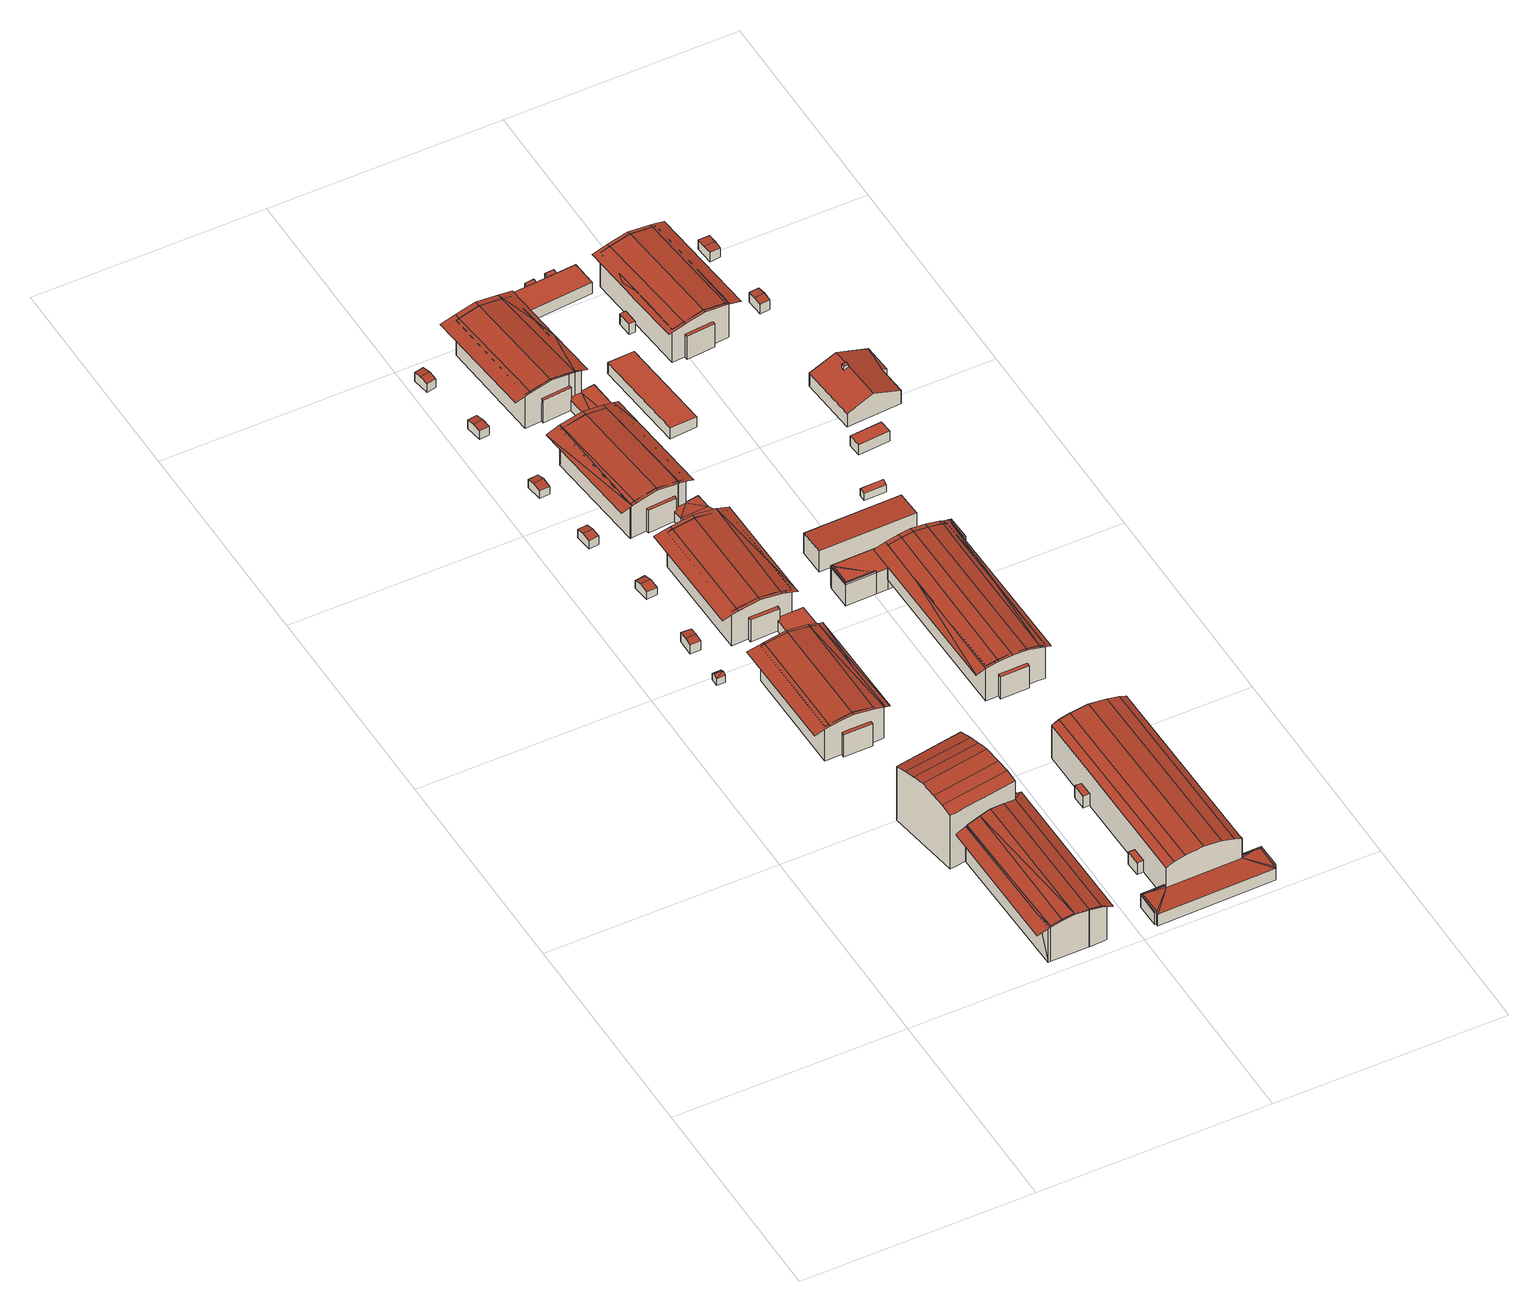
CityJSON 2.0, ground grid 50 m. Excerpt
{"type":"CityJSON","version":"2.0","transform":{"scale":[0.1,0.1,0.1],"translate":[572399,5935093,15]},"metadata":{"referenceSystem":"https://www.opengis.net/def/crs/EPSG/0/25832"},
"CityObjects":{
"building1":{"type":"Building","attributes":{"Grundfläche 2D":"3.330248","Grundhöhe NN":"17.666"},"geometry":[{"type":"Solid","lod":"3","boundaries":[[[[0,1,2]],[[3,2,4]],[[0,2,3]],[[3,4,5]],[[4,2,1,6,7]],[[5,4,7,8]],[[0,3,5,8,9]],[[1,0,9,6]],[[7,6,9,8]]]],"semantics":{"surfaces":[{"type":"RoofSurface"},{"type":"WallSurface"},{"type":"GroundSurface"}],"values":[[0,0,0,0,1,1,1,1,2]]}}]},
"building2":{"type":"Building","attributes":{"Grundfläche 2D":"424.209263","Grundhöhe NN":"17.499"},"geometry":[{"type":"Solid","lod":"3","boundaries":[[[[10,11,12,13,14,15]],[[11,10,15,16,12]],[[17,10,16,15,18,19,20]],[[16,10,17]],[[20,19,18,21,22]],[[21,22,23,20,22]],[[24,25,26,27,28,29]],[[22,21,26,25,24,23]],[[30,29,28,27,31,32]],[[33,34,29,30,32]],[[35,36,37,38]],[[39,40,41,42]],[[43,44,12,16,17,20,23,24,29,45,46]],[[11,12,44,47]],[[47,48,11]],[[10,48,47,49]],[[50,51,22,19,10,49,52]],[[25,51,50,53]],[[54,55,28,25,53,56]],[[42,41,57,58,37,36,59,60,33,30,55,54,61]],[[34,33,60,62]],[[29,34,62,45]],[[63,38,37,58]],[[35,38,63,64]],[[64,59,36,35]],[[65,39,42,61]],[[40,39,65,66]],[[66,57,41,40]],[[46,45,62,60,59,64,63,58,57,66,65,61,54,56,53,50,52,49,47,44,43]],[[11,48,10,15,14,13,12]],[[15,10,19,18]],[[18,19,22,21]],[[26,21,22,51,25]],[[28,27,26,25]],[[55,30,32,31,27,28]],[[30,33,32]]]],"semantics":{"surfaces":[{"type":"RoofSurface"},{"type":"WallSurface"},{"type":"GroundSurface"}],"values":[[0,0,0,0,0,0,0,0,0,0,0,0,1,1,1,1,1,1,1,1,1,1,1,1,1,1,1,1,2,0,0,0,0,0,0,0]]}}]},
"building3":{"type":"Building","attributes":{"Grundfläche 2D":"8.155732","Grundhöhe NN":"17.649"},"geometry":[{"type":"Solid","lod":"3","boundaries":[[[[67,68,69,70]],[[71,67,70,72]],[[72,70,69,73,74]],[[71,72,74,75]],[[68,67,71,75,76]],[[69,68,76,73]],[[74,73,76,75]]]],"semantics":{"surfaces":[{"type":"RoofSurface"},{"type":"WallSurface"},{"type":"GroundSurface"}],"values":[[0,0,1,1,1,1,2]]}}]},
"building4":{"type":"Building","attributes":{"Grundfläche 2D":"257.197356","Grundhöhe NN":"17.603"},"geometry":[{"type":"Solid","lod":"3","boundaries":[[[[77,78,79,80]],[[81,82,83,84]],[[85,86,82,81]],[[85,87,88,89,86]],[[87,90,91,88]],[[90,92,93,91]],[[94,95,96,97,93,92,98,99,100]],[[78,77,101,102]],[[79,78,102,103]],[[80,79,103,104]],[[98,92,90,87,85,81,84,105,106]],[[107,108,109,110,111,97,96,95,94,100,99,98,106,112]],[[80,104,113,83,82,86,89,88,91,93,97,111,101,77]],[[84,83,113,105]],[[102,101,111,110,109,108,107,112,106,105,113,104,103]]]],"semantics":{"surfaces":[{"type":"RoofSurface"},{"type":"WallSurface"},{"type":"GroundSurface"}],"values":[[0,0,0,0,0,0,0,1,1,1,1,1,1,1,2]]}}]},
"building5":{"type":"Building","attributes":{"Grundfläche 2D":"8.481790","Grundhöhe NN":"17.625"},"geometry":[{"type":"Solid","lod":"3","boundaries":[[[[114,115,116,117]],[[118,115,114,119]],[[117,116,120,121]],[[119,114,117,121,122]],[[118,119,122,123]],[[120,116,115,118,123]],[[121,120,123,122]]]],"semantics":{"surfaces":[{"type":"RoofSurface"},{"type":"WallSurface"},{"type":"GroundSurface"}],"values":[[0,0,1,1,1,1,2]]}}]},
"building6":{"type":"Building","attributes":{"Grundfläche 2D":"321.558760","Grundhöhe NN":"17.694"},"geometry":[{"type":"Solid","lod":"3","boundaries":[[[[124,125,126]],[[125,127,126]],[[124,128,129,130,131,132,133]],[[132,131,127,125]],[[132,125,124,133]],[[129,128,129,134,135,131,130]],[[136,137,135,134,129,128,138,139,140]],[[139,141,142,143,144,145,137,136,140]],[[146,147,144,143,142,141,148,149]],[[150,151,152,153,154,155,156]],[[157,158,159,160]],[[161,162,163,164,165]],[[166,167,168,152,151,150,156,169,170,171,172,173,130,134,174,136,175,176,143,161,165]],[[158,177,178,133,132,173,172,179,159]],[[163,180,181,164]],[[182,129,133,178]],[[183,184,185,181,180,142,186,187,140,188,189,129,182]],[[168,190,153,152]],[[154,153,190,191]],[[154,191,192,169,156,155]],[[193,160,159,179]],[[157,160,193,194]],[[194,177,158,157]],[[167,166,165,164,181,185,184,183,182,178,177,194,193,179,172,171,170,169,192,191,190,168]],[[133,124,126,132]],[[131,130,173,132,126,127]],[[129,128,124,133]],[[189,188,140,139,138,128,129]],[[141,139,140,187,186,142]],[[141,142,180,163,162,146,149,148]],[[147,146,162,161]],[[144,147,161,143]],[[143,176,175,136,137,145,144]],[[135,137,136,174,134]],[[135,134,130,131]]]],"semantics":{"surfaces":[{"type":"RoofSurface"},{"type":"WallSurface"},{"type":"GroundSurface"}],"values":[[0,0,0,0,0,0,0,0,0,0,0,1,1,1,1,1,1,1,1,1,1,1,1,2,0,0,0,0,0,0,0,0,0,0,0]]}}]},
"building7":{"type":"Building","attributes":{"Grundfläche 2D":"8.305478","Grundhöhe NN":"17.530"},"geometry":[{"type":"Solid","lod":"3","boundaries":[[[[195,196,197,198]],[[199,196,195,200]],[[198,197,201,202]],[[200,195,198,202,203]],[[199,200,203,204]],[[201,197,196,199,204]],[[202,201,204,203]]]],"semantics":{"surfaces":[{"type":"RoofSurface"},{"type":"WallSurface"},{"type":"GroundSurface"}],"values":[[0,0,1,1,1,1,2]]}}]},
"building8":{"type":"Building","attributes":{"Grundfläche 2D":"8.347917","Grundhöhe NN":"17.607"},"geometry":[{"type":"Solid","lod":"3","boundaries":[[[[205,206,207,208]],[[209,205,208,210]],[[210,208,207,211,212]],[[209,210,212,213]],[[206,205,209,213,214]],[[207,206,214,211]],[[212,211,214,213]]]],"semantics":{"surfaces":[{"type":"RoofSurface"},{"type":"WallSurface"},{"type":"GroundSurface"}],"values":[[0,0,1,1,1,1,2]]}}]},
"building9":{"type":"Building","attributes":{"Grundfläche 2D":"8.029424","Grundhöhe NN":"17.541"},"geometry":[{"type":"Solid","lod":"3","boundaries":[[[[215,216,217,218]],[[219,216,215,220]],[[218,217,221,222]],[[220,215,218,222,223]],[[219,220,223,224]],[[221,217,216,219,224]],[[222,221,224,223]]]],"semantics":{"surfaces":[{"type":"RoofSurface"},{"type":"WallSurface"},{"type":"GroundSurface"}],"values":[[0,0,1,1,1,1,2]]}}]},
"building10":{"type":"Building","attributes":{"Grundfläche 2D":"386.569625","Grundhöhe NN":"17.672"},"geometry":[{"type":"Solid","lod":"3","boundaries":[[[[225,226,227,228,229,230,231,232]],[[233,234,235,236,237,238]],[[239,240,241,242,243,244,245,246,247]],[[241,240,239,248,242]],[[249,250,251,245,244,243,242,252,253]],[[253,252,254,255,256,257,250,249]],[[256,255,254,258,259,260,257]],[[255,256,255,254]],[[261,262,263,264]],[[265,264,263,262,261,266,267,268]],[[225,232,269,270]],[[271,227,226,225,270,178]],[[228,227,271,272]],[[228,272,273,229]],[[274,275,236,235]],[[231,237,236,275,269,232]],[[237,231,230,238]],[[276,277,278,279,255,253,280,281,243,241,282,283,284]],[[285,279,278,286]],[[274,235,234,233,238,230,229,287,244,288,289,249,256,285,286]],[[261,264,265,290,283,282,240,266]],[[273,291,266,240,287,229]],[[291,292,267,266]],[[268,267,292,293]],[[293,290,265,268]],[[274,286,278,277,276,284,283,290,293,292,291,273,272,271,178,270,269,275]],[[245,244,287,240,239,247,246]],[[242,248,239,240,282,241]],[[252,242,243,281,280,253]],[[242,241,243]],[[255,254,252,253]],[[285,256,257,260,259,258,254,255,279]],[[257,256,249,250]],[[289,288,244,245,251,250,249]]]],"semantics":{"surfaces":[{"type":"RoofSurface"},{"type":"WallSurface"},{"type":"GroundSurface"}],"values":[[0,0,0,0,0,0,0,0,0,0,1,1,1,1,1,1,1,1,1,1,1,1,1,1,1,2,0,0,0,0,0,0,0,0]]}}]},
"building11":{"type":"Building","attributes":{"Grundfläche 2D":"8.155991","Grundhöhe NN":"17.527"},"geometry":[{"type":"Solid","lod":"3","boundaries":[[[[294,295,296,297]],[[298,295,294,299]],[[297,296,300,301]],[[299,294,297,301,302]],[[298,299,302,303]],[[300,296,295,298,303]],[[302,301,300,303]]]],"semantics":{"surfaces":[{"type":"RoofSurface"},{"type":"WallSurface"},{"type":"GroundSurface"}],"values":[[0,0,1,1,1,1,2]]}}]},
"building12":{"type":"Building","attributes":{"Grundfläche 2D":"369.563934","Grundhöhe NN":"17.602"},"geometry":[{"type":"Solid","lod":"3","boundaries":[[[[304,305,306]],[[304,307,308,309,310,311,312]],[[310,305,304,312,311]],[[313,314,310,309,308,307,315,316,317]],[[318,319,320,321,314,313,317,316,322,323]],[[319,318,323,324]],[[320,319,324,323,325,326,327]],[[328,329,330,331]],[[332,333,334,335]],[[336,337,338,339,340,341,333]],[[341,334,333]],[[341,342,343,334]],[[344,345,342]],[[345,343,342]],[[346,343,345]],[[347,348,349,350,351,352]],[[353,354,355,356,357,358,311,309,359,360,313,361,362,319,363,364,365,366]],[[367,358,357,368]],[[312,367,368,369]],[[347,352,351,338,337,318,370,371,317,372,373,308,312,369,374,348]],[[318,337,336,324]],[[375,324,336,333]],[[376,377,331,330,378,365,364,375,333,332]],[[379,328,331,377]],[[329,328,379,380]],[[380,378,330,329]],[[341,340,381,382]],[[342,341,382,383]],[[344,342,383,384]],[[345,344,384,385]],[[346,345,385,386]],[[343,346,386,387]],[[334,343,387,388]],[[335,334,388,389]],[[389,376,332,335]],[[374,390,349,348]],[[339,350,349,390,381,340]],[[350,339,338,351]],[[368,357,356,355,354,353,366,365,378,380,379,377,376,389,388,387,386,385,384,383,382,381,390,374,369]],[[367,312,304,306,305,310,311,358]],[[308,307,304,312]],[[315,307,308,373,372,317,316]],[[317,371,370,318,323,322,316]],[[323,324,375,325]],[[324,323,318]],[[364,363,319,320,327,326,325,375]],[[314,321,320,319,362,361,313]],[[360,359,309,310,314,313]],[[309,311,310]]]],"semantics":{"surfaces":[{"type":"RoofSurface"},{"type":"WallSurface"},{"type":"GroundSurface"}],"values":[[0,0,0,0,0,0,0,0,0,0,0,0,0,0,0,0,1,1,1,1,1,1,1,1,1,1,1,1,1,1,1,1,1,1,1,1,1,1,2,0,0,0,0,0,0,0,0,0,0]]}}]},
"building13":{"type":"Building","attributes":{"Grundfläche 2D":"854.075125","Grundhöhe NN":"17.441"},"children":["building13-1","building13-2"],"geometry":[{"type":"Solid","lod":"3","boundaries":[[[[391,392,393,394,395]],[[392,391,396,397,393]],[[398,393,397]],[[399,400,401]],[[401,400,393,398]],[[400,399,402,403,404]],[[405,406,400,404,403]],[[407,408,409,410,411]],[[409,412,413,410]],[[413,412,414,415,416]],[[414,417,418,415]],[[417,419,420,418]],[[420,419,421,422,423]],[[424,425,426,427]],[[428,429,430,431]],[[427,426,432,433,431,430,434,435,395,394,393,408,407,411,436,437]],[[419,417,414,412,409,408,393,400,421]],[[405,438,439,423,422,421,400,406]],[[411,410,413,416,415,418,420,423,439,436]],[[391,395,435,440]],[[396,391,440,441]],[[397,396,441,442]],[[398,397,442,443]],[[401,398,443,444]],[[399,401,444,445]],[[402,399,445,446]],[[403,402,446,447]],[[405,403,447,438]],[[424,427,437,448]],[[425,424,448,449]],[[426,425,449,432]],[[428,431,433,450]],[[429,428,450,451]],[[430,429,451,434]],[[451,450,433,432,449,448,437,436,439,438,447,446,445,444,443,442,441,440,435,434]]]],"semantics":{"surfaces":[{"type":"RoofSurface"},{"type":"WallSurface"},{"type":"GroundSurface"}],"values":[[0,0,0,0,0,0,0,0,0,0,0,0,0,0,0,1,1,1,1,1,1,1,1,1,1,1,1,1,1,1,1,1,1,1,2]]}}]},
"building13-1":{"type":"BuildingInstallation","parents":["building13"],"geometry":[{"type":"MultiSurface","lod":"3","boundaries":[[[452,453,454,455,456,457]],[[402,403,454,453]],[[403,405,455,454]],[[406,456,455,405]],[[404,458,457,456,406]],[[458,399,452,457]],[[399,402,453,452]]],"semantics":{"surfaces":[{"type":"RoofSurface"},{"type":"WallSurface"}],"values":[0,1,1,1,1,1,1]}}]},
"building13-2":{"type":"BuildingInstallation","parents":["building13"],"geometry":[{"type":"MultiSurface","lod":"3","boundaries":[[[459,460,461,462,463,464,465]],[[460,459,396,397]],[[461,460,397,466]],[[394,463,462,461,466,392]],[[464,463,394,395]],[[465,464,395,391]],[[459,465,391,396]]],"semantics":{"surfaces":[{"type":"RoofSurface"},{"type":"WallSurface"}],"values":[0,1,1,1,1,1,1]}}]},
"building14":{"type":"Building","attributes":{"Grundfläche 2D":"366.749129","Grundhöhe NN":"17.633"},"geometry":[{"type":"Solid","lod":"3","boundaries":[[[[467,468,469,470,471,472]],[[473,474,475,476,477]],[[478,476,479,480,481]],[[480,482,483,474,473,477,476,478,481]],[[480,484,485,486,487,488,474,483,482]],[[484,489,490,491,492,493,487,486,485]],[[491,490,489,494,495,496,492]],[[497,498,499,500]],[[501,502,503,504,505]],[[506,507,508,509,510,511,504]],[[504,511,512,513,505]],[[514,468,467,515]],[[470,469,468,514,516,510,509]],[[470,509,508,471]],[[517,518,519,520,521,522,490,523,485,524,525,482,481,526,527,528]],[[529,521,520,530]],[[531,515,467,472,532,486,533,534,491,529,530]],[[471,508,507,483,535,532,472]],[[536,473,483,507,506,504]],[[527,526,478,477,536,504,503,537]],[[538,539,500,499]],[[539,540,497,500]],[[540,541,498,497]],[[541,538,499,498]],[[512,511,510,516,542]],[[501,505,513,512,542,543]],[[502,501,543,544]],[[544,537,503,502]],[[514,515,531,530,520,519,518,517,528,527,537,544,543,542,516]],[[541,540,539,538]],[[476,477,478]],[[480,479,476,478,526,481]],[[525,524,485,484,480,482]],[[480,481,482]],[[489,484,485,523,490]],[[522,521,529,496,495,494,489,490]],[[496,529,491,492]],[[493,492,491,534,533,486,487]],[[488,487,486,532,535,483,474]],[[476,475,474,473,536,477]],[[474,483,473]]]],"semantics":{"surfaces":[{"type":"RoofSurface"},{"type":"WallSurface"},{"type":"GroundSurface"}],"values":[[0,0,0,0,0,0,0,0,0,0,0,1,1,1,1,1,1,1,1,1,1,1,1,1,1,1,1,1,2,2,0,0,0,0,0,0,0,0,0,0,0]]}}]},
"building15":{"type":"Building","attributes":{"Grundfläche 2D":"493.797829","Grundhöhe NN":"17.698"},"geometry":[{"type":"MultiSurface","lod":"3","boundaries":[[[545,546,547,548,549,550,551]],[[552,553,554,555]],[[556,557,558,559,560]],[[561,562,563,556,560,559,564]],[[565,566,557,556,563,562,567,568]],[[568,567,569,570,571,572,566,565]],[[569,573,574,575,576,572,571,570]],[[573,577,578,579,580,576,575,574]],[[581,579,578,577,582,583]],[[580,579,581]],[[584,585,586,587]],[[588,589,590,548,547,546]],[[549,548,590,591]],[[591,592,550,549]],[[593,552,555,594]],[[553,552,593,595]],[[595,596,554,553]],[[597,598,578,574,570,568,599,563,600,601,602]],[[603,579,598,597,604]],[[545,551,550,592,605,606,607,608,609,556,565,571,610,575,603,604,588,546]],[[555,554,596,611,586,585,612,601,600,560,608,607,594]],[[613,587,586,611]],[[584,587,613,614]],[[614,612,585,584]],[[590,589,588,604,597,602,601,612,614,613,611,596,594,607,606,605,592,591]],[[595,593,594,615]],[[600,563,562,561,564,559,560]],[[567,562,563,599,568]],[[570,569,567,568]],[[574,573,569,570]],[[578,577,573,574]],[[598,579,581,583,582,577,578]],[[576,580,579,603,575]],[[610,571,572,576,575]],[[572,571,565,566]],[[556,557,566,565]],[[559,558,557,609,608,560]],[[556,609,557]]],"semantics":{"surfaces":[{"type":"RoofSurface"},{"type":"WallSurface"},{"type":"GroundSurface"}],"values":[0,0,0,0,0,0,0,0,0,0,0,1,1,1,1,1,1,1,1,1,1,1,1,1,2,2,0,0,0,0,0,0,0,0,0,0,0,0]}}]},
"building16":{"type":"Building","attributes":{"Grundfläche 2D":"124.263425","Grundhöhe NN":"17.702"},"geometry":[{"type":"Solid","lod":"3","boundaries":[[[[616,617,618,619]],[[620,621,619,618]],[[621,622,616,619]],[[622,623,617,616]],[[623,620,618,617]],[[623,622,621,620]]]],"semantics":{"surfaces":[{"type":"RoofSurface"},{"type":"WallSurface"},{"type":"GroundSurface"}],"values":[[0,1,1,1,1,2]]}}]},
"building17":{"type":"Building","attributes":{"Grundfläche 2D":"274.722794","Grundhöhe NN":"15.151"},"children":["building17-1","building17-2"],"geometry":[{"type":"Solid","lod":"3","boundaries":[[[[624,625,626,627,628,629,630,631,632]],[[630,633,631]],[[632,625,624]],[[634,633,630,635,636,637,638]],[[639,640,641,642]],[[632,631,643,644]],[[625,632,644,645]],[[626,625,645,646]],[[627,626,646,647]],[[628,627,647,648]],[[629,628,648,649]],[[635,630,629,649,650]],[[636,635,650,651]],[[638,637,636,651,652]],[[634,638,652,653]],[[633,634,653,654]],[[631,633,654,643]],[[655,656,642,641]],[[656,657,639,642]],[[657,658,640,639]],[[658,655,641,640]],[[647,646,645,644,643,654,653,652,651,650,649,648]],[[658,657,656,655]]]],"semantics":{"surfaces":[{"type":"RoofSurface"},{"type":"WallSurface"},{"type":"GroundSurface"}],"values":[[0,0,0,0,0,1,1,1,1,1,1,1,1,1,1,1,1,1,1,1,1,2,2]]}}]},
"building17-1":{"type":"BuildingInstallation","parents":["building17"],"geometry":[{"type":"MultiSurface","lod":"3","boundaries":[[[659,660,661,662,663,664,665]],[[636,637,638,663,662]],[[634,664,663,638]],[[634,633,665,664]],[[633,666,659,665]],[[660,659,666,667]],[[667,635,636,662,661,660]]],"semantics":{"surfaces":[{"type":"RoofSurface"},{"type":"WallSurface"}],"values":[0,1,1,1,1,1,1]}}]},
"building17-2":{"type":"BuildingInstallation","parents":["building17"],"geometry":[{"type":"MultiSurface","lod":"3","boundaries":[[[668,669,670,671,672,673,674]],[[669,668,628,675]],[[670,669,675,624]],[[676,671,670,624]],[[672,671,676,625]],[[673,672,625,626]],[[674,673,626,627]],[[668,674,627,628]]],"semantics":{"surfaces":[{"type":"RoofSurface"},{"type":"WallSurface"}],"values":[0,1,1,1,1,1,1,1]}}]},
"building18":{"type":"Building","attributes":{"Grundfläche 2D":"3.007773","Grundhöhe NN":"17.622"},"geometry":[{"type":"Solid","lod":"3","boundaries":[[[[677,678,679,680]],[[681,682,680,679]],[[682,683,677,680]],[[683,684,678,677]],[[684,681,679,678]],[[684,683,682,681]]]],"semantics":{"surfaces":[{"type":"RoofSurface"},{"type":"WallSurface"},{"type":"GroundSurface"}],"values":[[0,1,1,1,1,2]]}}]},
"building19":{"type":"Building","attributes":{"Grundfläche 2D":"91.278593","Grundhöhe NN":"17.622"},"geometry":[{"type":"Solid","lod":"3","boundaries":[[[[685,686,687,688]],[[689,690,688,687]],[[690,691,685,688]],[[691,692,686,685]],[[692,689,687,686]],[[692,691,690,689]]]],"semantics":{"surfaces":[{"type":"RoofSurface"},{"type":"WallSurface"},{"type":"GroundSurface"}],"values":[[0,1,1,1,1,2]]}}]},
"building20":{"type":"Building","attributes":{"Grundfläche 2D":"3.114150","Grundhöhe NN":"17.622"},"geometry":[{"type":"Solid","lod":"3","boundaries":[[[[693,694,695,696]],[[697,698,696,695]],[[698,699,693,696]],[[699,700,694,693]],[[700,697,695,694]],[[700,699,698,697]]]],"semantics":{"surfaces":[{"type":"RoofSurface"},{"type":"WallSurface"},{"type":"GroundSurface"}],"values":[[0,1,1,1,1,2]]}}]},
"building21":{"type":"Building","attributes":{"Grundfläche 2D":"7.079192","Grundhöhe NN":"17.131"},"geometry":[{"type":"Solid","lod":"3","boundaries":[[[[701,702,703,704]],[[705,702,701,706]],[[704,703,707,708]],[[706,701,704,708,709]],[[705,706,709,710]],[[707,703,702,705,710]],[[708,707,710,709]]]],"semantics":{"surfaces":[{"type":"RoofSurface"},{"type":"WallSurface"},{"type":"GroundSurface"}],"values":[[0,0,1,1,1,1,2]]}}]},
"building22":{"type":"Building","attributes":{"Grundfläche 2D":"315.057361","Grundhöhe NN":"17.622"},"geometry":[{"type":"Solid","lod":"3","boundaries":[[[[711,712,713,714,715,716,717,718]],[[719,720,721,711,718,717,716,722,723]],[[717,718,711,718]],[[719,723,724,725,726,727,721,720]],[[724,728,729,730,731,727,726,725],[732,733,728]],[[728,733,732]],[[734,735,736,737,738]],[[739,740,741,742]],[[726,743,744,745]],[[718,746,720,726,745,747]],[[748,749,750,718,747,751]],[[752,753,754,749,748,755]],[[756,757,734,738,737,758,759,760,761,732,725,719,762,763,717,764,752,755,765]],[[743,733,761,760,744]],[[735,734,757,766]],[[736,735,766,767]],[[767,758,737,736]],[[768,769,742,741]],[[769,770,739,742]],[[770,771,740,739]],[[771,768,741,740]],[[745,744,760,759,758,767,766,757,756,765,755,748,751,747]],[[771,770,769,768]],[[713,754,753,752,764,717,716,715,714]],[[719,723,722,716,717,763,762]],[[723,719,725,724]],[[733,743,731,730,729,728,724,725,732,761]],[[726,727,731,743]],[[727,726,720,721]],[[746,718,711,721,720]],[[750,749,754,713,712,711,718]]]],"semantics":{"surfaces":[{"type":"RoofSurface"},{"type":"WallSurface"},{"type":"GroundSurface"}],"values":[[0,0,0,0,0,0,0,0,1,1,1,1,1,1,1,1,1,1,1,1,1,2,2,0,0,0,0,0,0,0,0]]}}]},
"building23":{"type":"Building","attributes":{"Grundfläche 2D":"20.374368","Grundhöhe NN":"17.797"},"geometry":[{"type":"Solid","lod":"3","boundaries":[[[[772,773,774,775]],[[776,777,775,774]],[[777,778,772,775]],[[778,779,773,772]],[[779,776,774,773]],[[779,778,777,776]]]],"semantics":{"surfaces":[{"type":"RoofSurface"},{"type":"WallSurface"},{"type":"GroundSurface"}],"values":[[0,1,1,1,1,2]]}}]},
"building24":{"type":"Building","attributes":{"Grundfläche 2D":"161.760082","Grundhöhe NN":"17.649"},"children":["building24-1"],"geometry":[{"type":"Solid","lod":"3","boundaries":[[[[780,781,782,783,784,785]],[[786,782,781]],[[785,784,783,787,788]],[[781,780,789,790]],[[786,781,790,791]],[[782,786,791,792]],[[787,783,782,792,793]],[[788,787,793,794]],[[789,780,785,788,794]],[[793,792,791,790,789,794]]]],"semantics":{"surfaces":[{"type":"RoofSurface"},{"type":"WallSurface"},{"type":"GroundSurface"}],"values":[[0,0,0,1,1,1,1,1,1,2]]}}]},
"building24-1":{"type":"BuildingInstallation","parents":["building24"],"geometry":[{"type":"MultiSurface","lod":"3","boundaries":[[[795,796,797,798]],[[798,797,799,800]],[[800,801,795,798]],[[796,795,801,802]],[[802,799,797,796]]],"semantics":{"surfaces":[{"type":"RoofSurface"},{"type":"WallSurface"}],"values":[0,1,1,1,1]}}]},
"building25":{"type":"Building","attributes":{"Grundfläche 2D":"8.097303","Grundhöhe NN":"17.331"},"geometry":[{"type":"Solid","lod":"3","boundaries":[[[[803,804,805,806]],[[807,804,803,808]],[[806,805,809,810]],[[808,803,806,810,811]],[[807,808,811,812]],[[809,805,804,807,812]],[[810,809,812,811]]]],"semantics":{"surfaces":[{"type":"RoofSurface"},{"type":"WallSurface"},{"type":"GroundSurface"}],"values":[[0,0,1,1,1,1,2]]}}]},
"building26":{"type":"Building","attributes":{"Grundfläche 2D":"9.421257","Grundhöhe NN":"17.385"},"geometry":[{"type":"Solid","lod":"3","boundaries":[[[[813,814,815,816]],[[817,814,813,818]],[[816,815,819,820]],[[818,813,816,820,821]],[[817,818,821,822]],[[819,815,814,817,822]],[[820,819,822,821]]]],"semantics":{"surfaces":[{"type":"RoofSurface"},{"type":"WallSurface"},{"type":"GroundSurface"}],"values":[[0,0,1,1,1,1,2]]}}]}
},
"vertices":[
[114,955,44],[132,955,44],[132,963,49],[114,964,49],[132,973,43],[114,973,43],[132,955,27],[132,973,27],[114,973,27],[114,955,27],
[307,11,117],[302,50,116],[297,322,115],[274,318,108],[278,7,108],[307,7,117],[299,322,115],[301,323,116],[332,8,122],[332,11,122],[330,327,122],[358,8,126],[358,11,126],[354,331,126],[386,336,122],[390,11,122],[390,8,122],[416,9,117],[416,12,117],[412,340,117],[425,351,112],[440,9,108],[435,360,108],[425,358,112],[409,356,117],[449,288,53],[426,288,57],[426,256,57],[450,256,53],[451,98,53],[451,130,53],[427,129,57],[428,97,57],[299,322,25],[297,322,25],[412,340,25],[301,323,25],[303,11,25],[303,11,116],[307,11,25],[389,11,25],[389,11,122],[358,11,25],[390,11,25],[428,12,25],[428,12,112],[416,12,25],[427,129,25],[426,256,25],[426,288,25],[425,358,25],[428,97,25],[409,356,25],[450,256,25],[449,288,25],[451,98,25],[451,130,25],
[134,1072,51],[134,1091,49],[112,1091,49],[112,1073,51],[134,1054,49],[112,1054,49],[112,1091,26],[112,1054,26],[134,1054,26],[134,1091,26],
[402,403,59],[419,406,53],[413,443,53],[396,441,59],[241,453,172],[391,475,172],[386,504,164],[237,480,164],[245,428,177],[394,451,177],[249,401,181],[398,426,181],[396,441,179],[254,367,177],[404,391,177],[258,341,172],[408,365,172],[330,327,164],[354,331,164],[386,336,164],[412,340,164],[262,317,164],[274,318,164],[301,323,164],[402,403,26],[419,406,26],[413,443,26],[396,441,26],[237,480,26],[262,317,26],[301,323,26],[330,327,26],[354,331,26],[386,336,26],[412,340,26],[274,318,26],[386,504,26],
[130,1242,50],[108,1240,50],[110,1221,45],[133,1223,45],[106,1258,45],[128,1261,45],[110,1221,26],[133,1223,26],[128,1261,26],[106,1258,26],
[317,934,112],[322,848,111],[327,935,109],[331,678,109],[297,934,118],[297,929,118],[319,683,112],[320,677,112],[318,794,112],[317,929,112],[297,682,118],[297,677,118],[253,682,125],[253,676,125],[285,934,120],[250,933,125],[250,928,125],[201,932,118],[201,928,118],[203,681,118],[203,675,118],[230,676,122],[169,675,109],[194,675,116],[192,932,115],[165,932,109],[254,682,84],[253,682,84],[230,682,84],[230,674,84],[292,674,84],[292,677,84],[292,682,84],[342,822,53],[318,822,61],[318,788,61],[342,789,53],[194,681,116],[193,795,116],[192,928,115],[192,928,27],[194,681,27],[203,681,27],[229,682,27],[230,682,27],[292,682,27],[297,682,27],[319,683,27],[320,683,27],[320,683,112],[254,682,125],[230,682,122],[229,682,121],[318,822,27],[317,929,27],[318,788,27],[192,928,116],[201,928,27],[297,929,27],[250,928,27],[249,928,27],[202,928,27],[202,928,118],[249,928,125],[284,929,120],[285,929,119],[230,674,27],[292,674,27],[292,677,27],[342,789,27],[342,822,27],
[100,1413,50],[79,1411,50],[81,1391,46],[103,1394,46],[77,1429,46],[98,1431,46],[81,1391,25],[103,1394,25],[98,1431,25],[77,1429,25],
[62,1572,50],[64,1553,46],[86,1555,46],[84,1575,50],[60,1590,46],[81,1593,46],[86,1555,26],[81,1593,26],[60,1590,26],[64,1553,26],
[60,1768,50],[39,1764,50],[42,1746,47],[63,1749,47],[36,1783,47],[57,1786,47],[42,1746,25],[63,1749,25],[57,1786,25],[36,1783,25],
[285,929,54],[317,929,54],[344,929,54],[342,1038,54],[317,1037,54],[287,1037,54],[287,1029,54],[283,1029,54],[284,1037,83],[282,1037,83],[225,1036,83],[225,1028,83],[287,1029,83],[287,1037,83],[326,1037,109],[315,1123,112],[295,1280,118],[294,1289,118],[294,1280,118],[294,1037,118],[294,1030,118],[317,1030,112],[327,1030,109],[322,1290,109],[247,1036,125],[247,1029,125],[283,1030,120],[244,1288,125],[244,1280,125],[197,1287,118],[197,1279,118],[200,1035,118],[200,1028,118],[161,1287,109],[166,1027,109],[189,1028,115],[315,1144,58],[328,1144,55],[328,1176,55],[314,1176,58],[314,1177,58],[315,1143,58],[338,1144,52],[337,1177,52],[283,1029,27],[285,929,27],[344,929,27],[342,1038,27],[317,1037,27],[225,1036,27],[225,1028,27],[293,1280,27],[197,1279,27],[185,1279,27],[185,1279,115],[245,1280,125],[293,1280,118],[313,1281,112],[313,1281,27],[294,1280,27],[189,1035,115],[189,1035,27],[317,1037,112],[284,1037,120],[282,1037,120],[314,1177,27],[315,1143,27],[338,1144,27],[337,1177,27],
[34,1927,50],[13,1923,50],[16,1904,47],[37,1908,47],[10,1942,47],[31,1946,47],[16,1904,25],[37,1908,25],[31,1946,25],[10,1942,25],
[162,1373,115],[115,1622,109],[138,1370,109],[171,1373,118],[170,1380,118],[146,1615,118],[145,1625,118],[146,1615,117],[162,1379,115],[198,1620,125],[197,1630,125],[198,1376,122],[219,1378,125],[219,1384,125],[266,1388,118],[243,1624,118],[242,1634,118],[235,1633,119],[255,1381,119],[267,1382,118],[267,1388,118],[285,1384,113],[299,1385,109],[276,1637,109],[300,1500,53],[297,1533,53],[272,1531,58],[275,1498,58],[284,1391,52],[284,1390,52],[316,1360,54],[313,1394,54],[267,1388,52],[266,1388,52],[259,1387,52],[259,1380,52],[255,1380,52],[257,1359,52],[279,1313,52],[338,1315,54],[281,1280,52],[313,1281,54],[338,1282,54],[254,1387,84],[197,1382,84],[198,1375,84],[259,1380,84],[259,1387,84],[255,1387,84],[243,1624,26],[236,1623,26],[147,1615,26],[146,1615,26],[140,1615,26],[140,1615,116],[147,1615,118],[197,1620,125],[199,1620,125],[236,1623,119],[244,1624,117],[263,1626,112],[263,1626,26],[244,1624,26],[161,1379,115],[161,1379,26],[162,1379,26],[255,1387,119],[254,1387,119],[198,1382,122],[196,1382,121],[197,1382,26],[284,1390,113],[284,1391,26],[275,1498,26],[272,1531,26],[300,1500,26],[297,1533,26],[255,1380,26],[257,1359,26],[279,1313,26],[281,1280,26],[313,1281,26],[338,1282,26],[338,1315,26],[316,1360,26],[313,1394,26],[198,1375,26],
[525,60,57],[543,58,57],[576,53,57],[576,58,57],[576,61,57],[526,6,54],[529,6,54],[529,0,54],[781,10,54],[737,55,57],[781,4,54],[784,10,54],[783,65,57],[767,62,57],[736,64,57],[736,61,57],[572,345,108],[576,53,108],[592,53,115],[586,491,115],[570,490,108],[616,53,121],[609,491,121],[655,54,126],[649,492,126],[610,491,121],[694,55,121],[688,492,121],[720,55,115],[714,492,115],[737,55,108],[736,64,108],[730,493,108],[558,377,54],[558,344,54],[572,345,54],[571,377,54],[560,173,54],[561,140,54],[575,140,54],[574,173,54],[572,345,24],[574,173,24],[575,140,24],[576,61,24],[570,490,24],[571,377,24],[736,64,24],[730,493,24],[525,60,24],[526,6,24],[529,6,24],[529,0,24],[781,4,24],[781,10,24],[784,10,24],[783,65,24],[558,377,24],[558,344,24],[560,173,24],[561,140,24],
[781,10,58],[784,10,58],[783,65,58],[736,64,58],[736,61,58],[780,62,58],[780,62,57],
[526,6,58],[529,6,58],[528,58,58],[543,58,58],[576,58,58],[576,61,58],[525,60,58],[528,58,57],
[166,1734,85],[166,1728,85],[227,1733,85],[228,1733,85],[227,1739,85],[226,1739,85],[240,1740,116],[240,1737,116],[266,1739,109],[256,1852,109],[249,1802,112],[241,1898,112],[243,1991,109],[212,1988,116],[216,1975,116],[213,1975,116],[239,1740,116],[162,1983,125],[163,1971,125],[185,1735,125],[186,1732,125],[227,1736,118],[117,1979,116],[118,1967,116],[141,1732,116],[141,1728,116],[166,1730,121],[83,1976,109],[106,1724,109],[131,1727,114],[266,1885,54],[253,1884,56],[256,1852,56],[269,1853,54],[293,1632,55],[284,1747,55],[254,1744,54],[254,1741,54],[276,1630,54],[240,1740,54],[239,1740,54],[227,1739,54],[228,1733,54],[227,1733,54],[235,1634,54],[236,1627,54],[263,1629,54],[166,1728,26],[166,1734,26],[227,1733,26],[119,1967,26],[118,1967,26],[117,1967,26],[111,1966,26],[111,1966,115],[117,1967,116],[119,1967,117],[165,1971,124],[213,1975,117],[234,1977,111],[234,1977,26],[213,1975,26],[130,1731,114],[130,1731,26],[165,1734,26],[226,1739,119],[166,1734,121],[165,1734,121],[226,1739,118],[254,1741,112],[254,1744,26],[256,1852,26],[269,1853,26],[266,1885,26],[253,1884,26],[236,1627,26],[293,1632,26],[284,1747,26],
[588,680,84],[561,680,84],[561,675,84],[561,671,84],[622,672,84],[622,681,84],[589,680,84],[682,763,54],[682,796,54],[658,796,60],[659,763,60],[649,681,116],[649,676,116],[671,677,109],[665,1054,109],[658,872,113],[665,1064,109],[645,1064,116],[646,1055,116],[665,1055,109],[621,681,122],[621,676,122],[615,1064,122],[615,1054,122],[583,1063,125],[584,1054,125],[589,680,125],[589,675,125],[558,1063,122],[558,1053,122],[559,680,122],[559,675,122],[530,1062,116],[530,1053,116],[530,949,116],[531,675,116],[510,674,109],[504,1062,109],[504,1055,109],[680,978,54],[656,977,60],[657,943,60],[680,943,54],[561,680,27],[561,675,27],[561,671,27],[622,672,27],[622,681,27],[682,763,27],[659,763,27],[682,796,27],[659,796,27],[529,1053,27],[529,1053,116],[616,1054,122],[655,1055,113],[655,1055,27],[530,1053,27],[534,680,117],[534,680,27],[649,681,27],[650,681,27],[660,681,27],[660,681,113],[650,681,116],[588,680,125],[657,943,27],[656,977,27],[680,943,27],[680,978,27],[658,796,27],
[353,1577,55],[412,1582,53],[393,1792,53],[335,1787,55],[393,1792,27],[335,1787,27],[353,1577,27],[412,1582,27],
[501,1055,56],[441,1106,55],[438,1106,55],[439,1051,56],[504,1052,56],[529,1053,56],[655,1055,56],[691,1115,55],[440,1111,55],[691,1109,55],[694,1109,55],[665,1055,56],[665,1054,56],[692,1055,56],[695,1055,56],[438,1213,53],[439,1154,56],[647,1158,56],[646,1217,53],[691,1115,2],[440,1111,2],[441,1106,2],[438,1106,2],[439,1051,2],[504,1052,2],[529,1053,2],[665,1055,2],[665,1054,2],[695,1055,2],[694,1109,2],[691,1109,2],[647,1158,2],[646,1217,2],[438,1213,2],[439,1154,2],
[692,1059,60],[665,1058,60],[665,1055,60],[665,1054,60],[695,1055,60],[694,1109,60],[691,1109,60],[692,1059,56],[665,1058,56],
[504,1052,60],[504,1055,60],[501,1055,60],[441,1054,60],[441,1106,60],[438,1106,60],[439,1051,60],[504,1055,56],[441,1054,56],
[328,2047,41],[327,2062,41],[307,2060,41],[308,2045,41],[307,2060,26],[308,2045,26],[328,2047,26],[327,2062,26],
[254,1977,54],[412,1990,54],[408,2047,54],[249,2035,54],[408,2047,26],[249,2035,26],[254,1977,26],[412,1990,26],
[373,2052,41],[372,2067,41],[352,2065,41],[353,2050,41],[352,2065,26],[353,2050,26],[373,2052,26],[372,2067,26],
[594,1276,44],[641,1277,44],[641,1282,39],[594,1281,39],[641,1266,39],[595,1266,39],[641,1282,21],[594,1281,21],[595,1266,21],[641,1266,21],
[454,2009,117],[421,2006,109],[431,1894,109],[433,1861,109],[444,1749,109],[481,1752,117],[480,1758,117],[455,2002,117],[523,1762,125],[501,2006,125],[500,2013,125],[483,1753,118],[524,1756,125],[573,1761,117],[572,1766,117],[550,2010,117],[549,2017,117],[579,1761,116],[604,1763,109],[581,2020,109],[557,2018,115],[578,1766,116],[570,1872,115],[482,1758,85],[483,1750,85],[544,1755,85],[544,1763,85],[483,1758,85],[431,1894,53],[418,1893,53],[420,1860,53],[433,1861,53],[558,2011,115],[558,2011,26],[550,2010,26],[500,2006,125],[455,2002,26],[434,2000,26],[434,2000,112],[453,2002,117],[453,2002,26],[454,1756,112],[447,1848,112],[439,1935,112],[454,1756,26],[480,1758,26],[482,1758,26],[544,1763,26],[578,1766,26],[579,1766,26],[579,1766,116],[483,1758,118],[482,1758,118],[479,1758,117],[479,1758,26],[483,1750,26],[544,1755,26],[420,1860,26],[433,1861,26],[431,1894,26],[418,1893,26],
[707,1406,53],[638,1401,53],[640,1372,53],[709,1377,53],[640,1372,28],[709,1377,28],[707,1406,28],[638,1401,28],
[776,1457,59],[772,1524,59],[778,1588,56],[708,1584,82],[711,1548,82],[717,1454,82],[782,1524,56],[649,1580,59],[658,1450,59],[776,1457,26],[772,1524,26],[782,1524,26],[778,1588,26],[649,1580,26],[658,1450,26],
[709,1539,87],[709,1548,87],[699,1547,87],[699,1539,87],[699,1547,77],[699,1539,77],[709,1539,81],[709,1548,81],
[682,1816,50],[660,1814,50],[662,1795,48],[683,1797,48],[659,1833,48],[680,1835,48],[662,1795,23],[683,1797,23],[680,1835,23],[659,1833,23],
[668,1983,49],[644,1981,49],[646,1962,48],[669,1964,48],[643,2002,48],[666,2003,48],[646,1962,24],[669,1964,24],[666,2003,24],[643,2002,24]
]}
